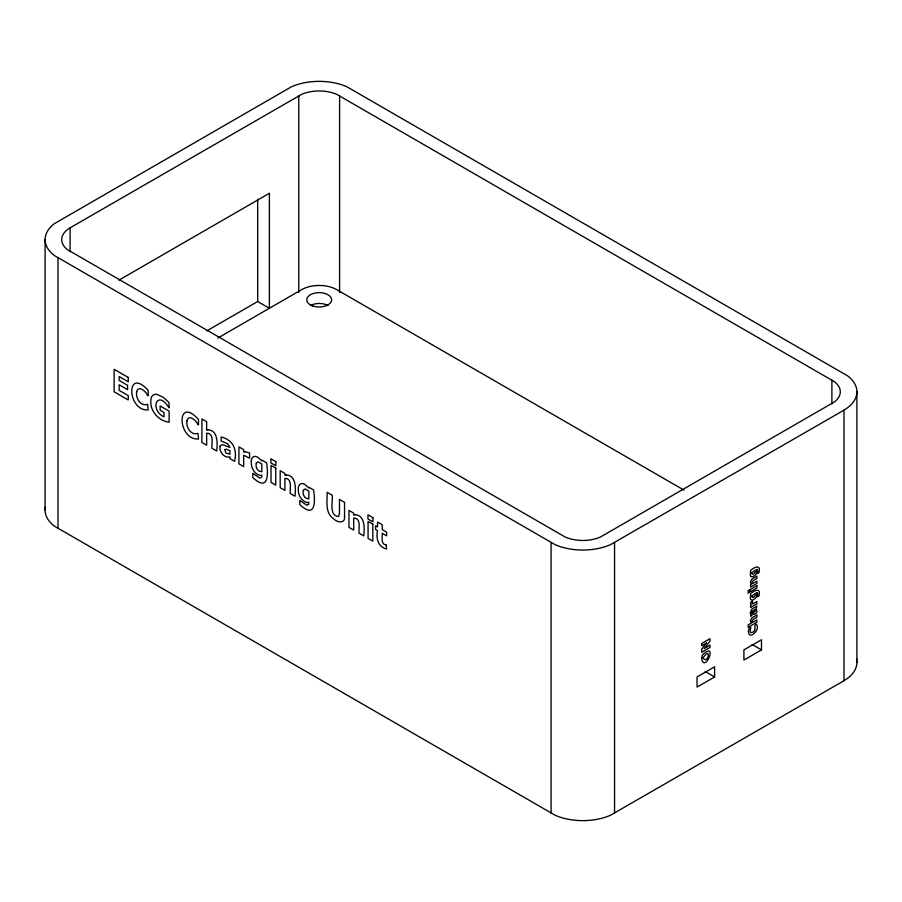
<?xml version="1.0" encoding="UTF-8"?>
<svg xmlns="http://www.w3.org/2000/svg" width="902" height="902" viewBox="0 0 902 902"><rect width="100%" height="100%" fill="white"/><g stroke="black" fill="none" stroke-linecap="round" stroke-linejoin="round"><path stroke-width="1.35" d="M151.435 397.32C148.041 408.798 157.692 420.828 169.114 422.26L169.114 411.143L160.116 405.956L160.116 410.196L164.006 412.451L164.006 416.859C149.337 409.993 156.948 388.536 169.035 407.817L169.035 402.54L163.375 397.376L156.971 394.388A12.831 7.408 60 0 0 151.435 397.32M70.108 227.823L67.695 229.412A29.011 16.743 0 0 0 67.695 249.798L565.159 537.006A29.011 16.743 0 0 0 600.473 537.006L834.305 401.999A29.011 16.743 0 0 0 834.305 381.614L336.841 94.406A29.011 16.743 0 0 0 301.527 94.406L70.108 227.823L70.108 251.703M843.99 410.139L847.474 407.839A45.607 26.338 0 0 0 847.474 375.773L346.954 86.806A45.607 26.338 0 0 0 291.425 86.806L54.526 223.572A45.607 26.338 0 0 0 54.526 255.638L555.046 544.605A45.607 26.338 0 0 0 610.575 544.605L843.99 410.139L843.99 680.717L610.575 815.194A45.607 26.338 0 0 1 555.046 815.194L54.526 526.227A45.607 26.338 0 0 1 45.495 506.755M843.99 680.717L847.474 678.428A45.607 26.338 0 0 0 856.505 658.956M118.917 280.15L269.394 193.265L269.394 308.27L257.679 301.505L206.705 330.933M217.754 338.081L301.618 289.666A24.85 14.353 0 0 1 336.762 289.666L683.908 490.09M714.621 676.94L697.054 687.087L697.054 676.94L714.621 666.792L714.621 676.94L705.251 671.528M761.491 649.88L743.913 660.027L743.913 649.88L761.491 639.732L761.491 649.88L752.121 644.468M756.259 569.647C759.687 567.809 755.504 576.028 758.977 572.556C761.175 564.787 755.087 566.197 750.577 570.594L750.396 574.991A4.149 2.39 -60 0 0 750.881 576.57L752.832 576.818L755.538 574.856A3.18 1.838 -60 0 0 756.586 572.883L756.789 571.417A3.788 2.187 -60 0 0 756.406 570.008L756.135 569.726M756.259 592.918C759.687 591.081 755.504 599.3 758.977 595.827C761.175 588.059 755.087 589.468 750.577 593.866L750.396 598.263A4.149 2.39 -60 0 0 750.881 599.841L752.832 600.089L755.538 598.127A3.18 1.838 -60 0 0 756.586 596.154L756.789 594.689A3.788 2.187 -60 0 0 756.406 593.279L756.135 592.986M856.9 391.806L856.9 662.395M831.892 380.024L831.892 403.904M614.555 542.598L614.555 813.187M551.077 542.598L551.077 813.187M339.592 95.804L339.592 292.462M298.776 95.804L298.776 292.462M257.679 199.128L257.679 301.505M58.01 257.927L58.01 528.516M45.1 239.605L45.1 510.194M310.401 305.564A12.425 7.171 0 0 1 327.978 305.564M750.43 612.593L750.712 616.235C753.88 615.716 750.25 612.165 752.696 610.755L753.553 614.442L756.192 613.304A2.909 1.68 -60 0 0 756.902 611.804L756.203 608.737L756.879 606.043L751.603 609.301L750.43 612.593M752.426 601.871L752.651 603.99L756.879 601.555L756.879 603.9L750.577 607.531L750.577 605.197L751.501 604.667L750.735 603.765A3.642 2.097 -60 0 1 750.554 602.547L752.493 601.149L752.426 601.871M748.412 631.107C748.198 641.142 761.085 629.72 756.316 624.229C752.719 625.233 757.567 631.276 752.02 632.415C747.07 633.768 753.745 624.308 749.055 628.423L748.412 631.107M701.553 658.122C704.417 674.414 718.353 641.401 703.289 653.984A5.22 3.01 -60 0 0 701.779 657.017L701.553 658.122M750.43 581.846L751.265 584.383L750.577 584.789L750.577 587.123L756.879 583.481L756.879 581.147L752.403 583.729L752.031 582.591L752.99 580.809L756.879 578.52L756.879 576.175L751.738 579.309L750.43 581.846M750.43 620.576L751.265 623.113L748.141 624.917L748.141 627.251L756.879 622.211L756.879 619.877L752.403 622.459L752.031 621.32L752.99 619.539L756.879 617.25L756.879 614.905L751.738 618.039L750.43 620.576M136.664 391.727C135.379 397.85 140.644 406.926 147.646 404.276L148.176 409.959C126.832 411.233 125.75 365.705 148.176 390.386L148.176 395.843L147.601 395.504C146.147 391.705 138.333 384.556 136.664 391.727M186.985 420.772C185.699 426.894 190.953 435.97 197.966 433.321L198.496 439.015C177.142 440.277 176.059 394.749 198.496 419.43L198.496 424.887L197.921 424.56C196.467 420.749 188.653 413.612 186.985 420.772M251.342 460.144C250.632 465.567 252.661 471.678 257.656 474.418A8.828 5.096 60 0 0 260.937 475.298L261.839 475.095L261.659 477.124L259.821 478.094L252.785 473.279L252.785 477.53C267.184 490.902 268.841 477.834 266.564 462.827L261.986 460.189L261.817 460.843L257.871 457.348A9.674 5.581 60 0 0 254.127 456.48L252.346 457.618L251.342 460.144M298.37 487.294C297.649 492.706 299.678 498.817 304.673 501.568A8.828 5.096 60 0 0 307.965 502.448L308.856 502.245L308.676 504.274L306.838 505.244L299.814 500.418L299.814 504.669C314.2 518.041 315.858 504.985 313.58 489.978L309.003 487.328L308.834 487.982L304.899 484.487A9.674 5.581 60 0 0 301.144 483.63L299.363 484.769L298.37 487.294M344.541 516.677C345.477 523.701 337.145 522.619 333.841 518.977C324.867 513.249 327.189 501.162 327.189 492.3L332.24 495.209C333.086 501.117 328.621 515.955 338.611 516.474L339.479 513.441L339.479 499.392L344.541 502.313L344.541 516.677M751.918 572.646C751.366 576.457 756.97 572.556 754.884 570.447L751.918 572.646M751.918 595.918C751.366 599.729 756.97 595.827 754.884 593.708L751.918 595.918M703.098 657.862C708.16 665.62 711.678 644.93 703.098 657.862M755.673 610.395L754.422 612.165L753.914 610.068L755.222 609.301L755.673 610.395M220.111 446.422C218.972 451.778 224.294 458.464 229.931 456.863L229.931 458.656L234.599 461.35C237.406 449.591 233.111 439.849 221.204 437.008L221.204 441.101L227.732 443.795L229.954 447.426L222.693 444.709L220.652 445.385L220.111 446.422M256.315 463.121C255.142 466.864 257.487 471.96 261.839 471.723L261.839 464.034L258.164 461.79L256.315 463.121M303.331 490.271C302.159 494.014 304.504 499.099 308.856 498.874L308.856 491.173L305.18 488.94L303.331 490.271M224.812 449.67L225.906 452.962L229.931 454.213L229.931 450.684L226.176 449.14L224.812 449.67M706.446 643.025L701.655 649.316L701.655 652.281L710.009 647.467L710.009 645.178L704.282 648.493L710.009 641.085L710.009 638.684L701.655 643.509L701.655 645.798L706.446 643.025M749.675 589.773L748.141 590.663L748.141 593.133L749.675 592.242L749.675 589.773M756.879 585.68L750.577 589.322L750.577 591.656L756.879 588.025L756.879 585.68M245.118 451.654L243.664 452.105L243.664 449.613L238.94 446.885L238.94 463.853L243.664 466.582L243.664 455.217L249.595 458.216L249.595 453.029L245.118 451.654M207.877 429.826L206.648 430.107L206.648 421.696L201.924 418.968L201.924 442.487L206.648 445.216L206.648 433.185C214.484 433.152 211.451 443.705 211.97 448.283L216.694 451.011C217.562 444.167 218.171 429.972 207.877 429.826M286.137 475.004L284.908 475.298L284.908 473.426L280.184 470.686L280.184 487.666L284.908 490.395L284.908 478.364C292.744 478.331 289.711 488.884 290.23 493.473L294.954 496.201C295.822 489.346 296.431 475.151 286.137 475.004M354.937 514.726L353.697 515.008L353.697 513.137L348.973 510.408L348.973 527.388L353.697 530.117L353.697 518.086C361.533 518.052 358.511 528.606 359.019 533.183L363.743 535.912C364.611 529.068 365.22 514.873 354.937 514.726M386.248 545.034C380.497 544.47 382.516 536.994 382.245 533.308L386.642 535.844L386.642 532.157L382.245 529.621L382.245 524.761L377.521 522.033L377.521 526.892L375.582 525.765L375.582 529.463L377.521 530.579C375.762 538.088 378.186 547.277 386.642 548.991L386.248 545.034M275.877 461.655L270.882 458.78L270.882 462.906L275.877 465.782L275.877 461.655M372.932 517.692L367.948 514.817L367.948 518.943L372.932 521.818L372.932 517.692M128.242 377.442L114.148 369.301L114.148 391.806L128.242 399.947L128.242 395.595L119.143 390.34L119.143 384.782L127.588 389.653L127.588 385.301L119.143 380.43L119.143 376.54L128.242 381.794L128.242 377.442M275.741 468.127L271.017 465.398L271.017 482.378L275.741 485.107L275.741 468.127M372.808 524.163L368.072 521.435L368.072 538.415L372.808 541.144L372.808 524.163M312.971 306.026A12.425 7.171 0 0 0 331.609 299.814A12.425 7.171 0 0 0 312.971 293.601A12.425 7.171 0 0 0 312.971 306.026"/></g></svg>
